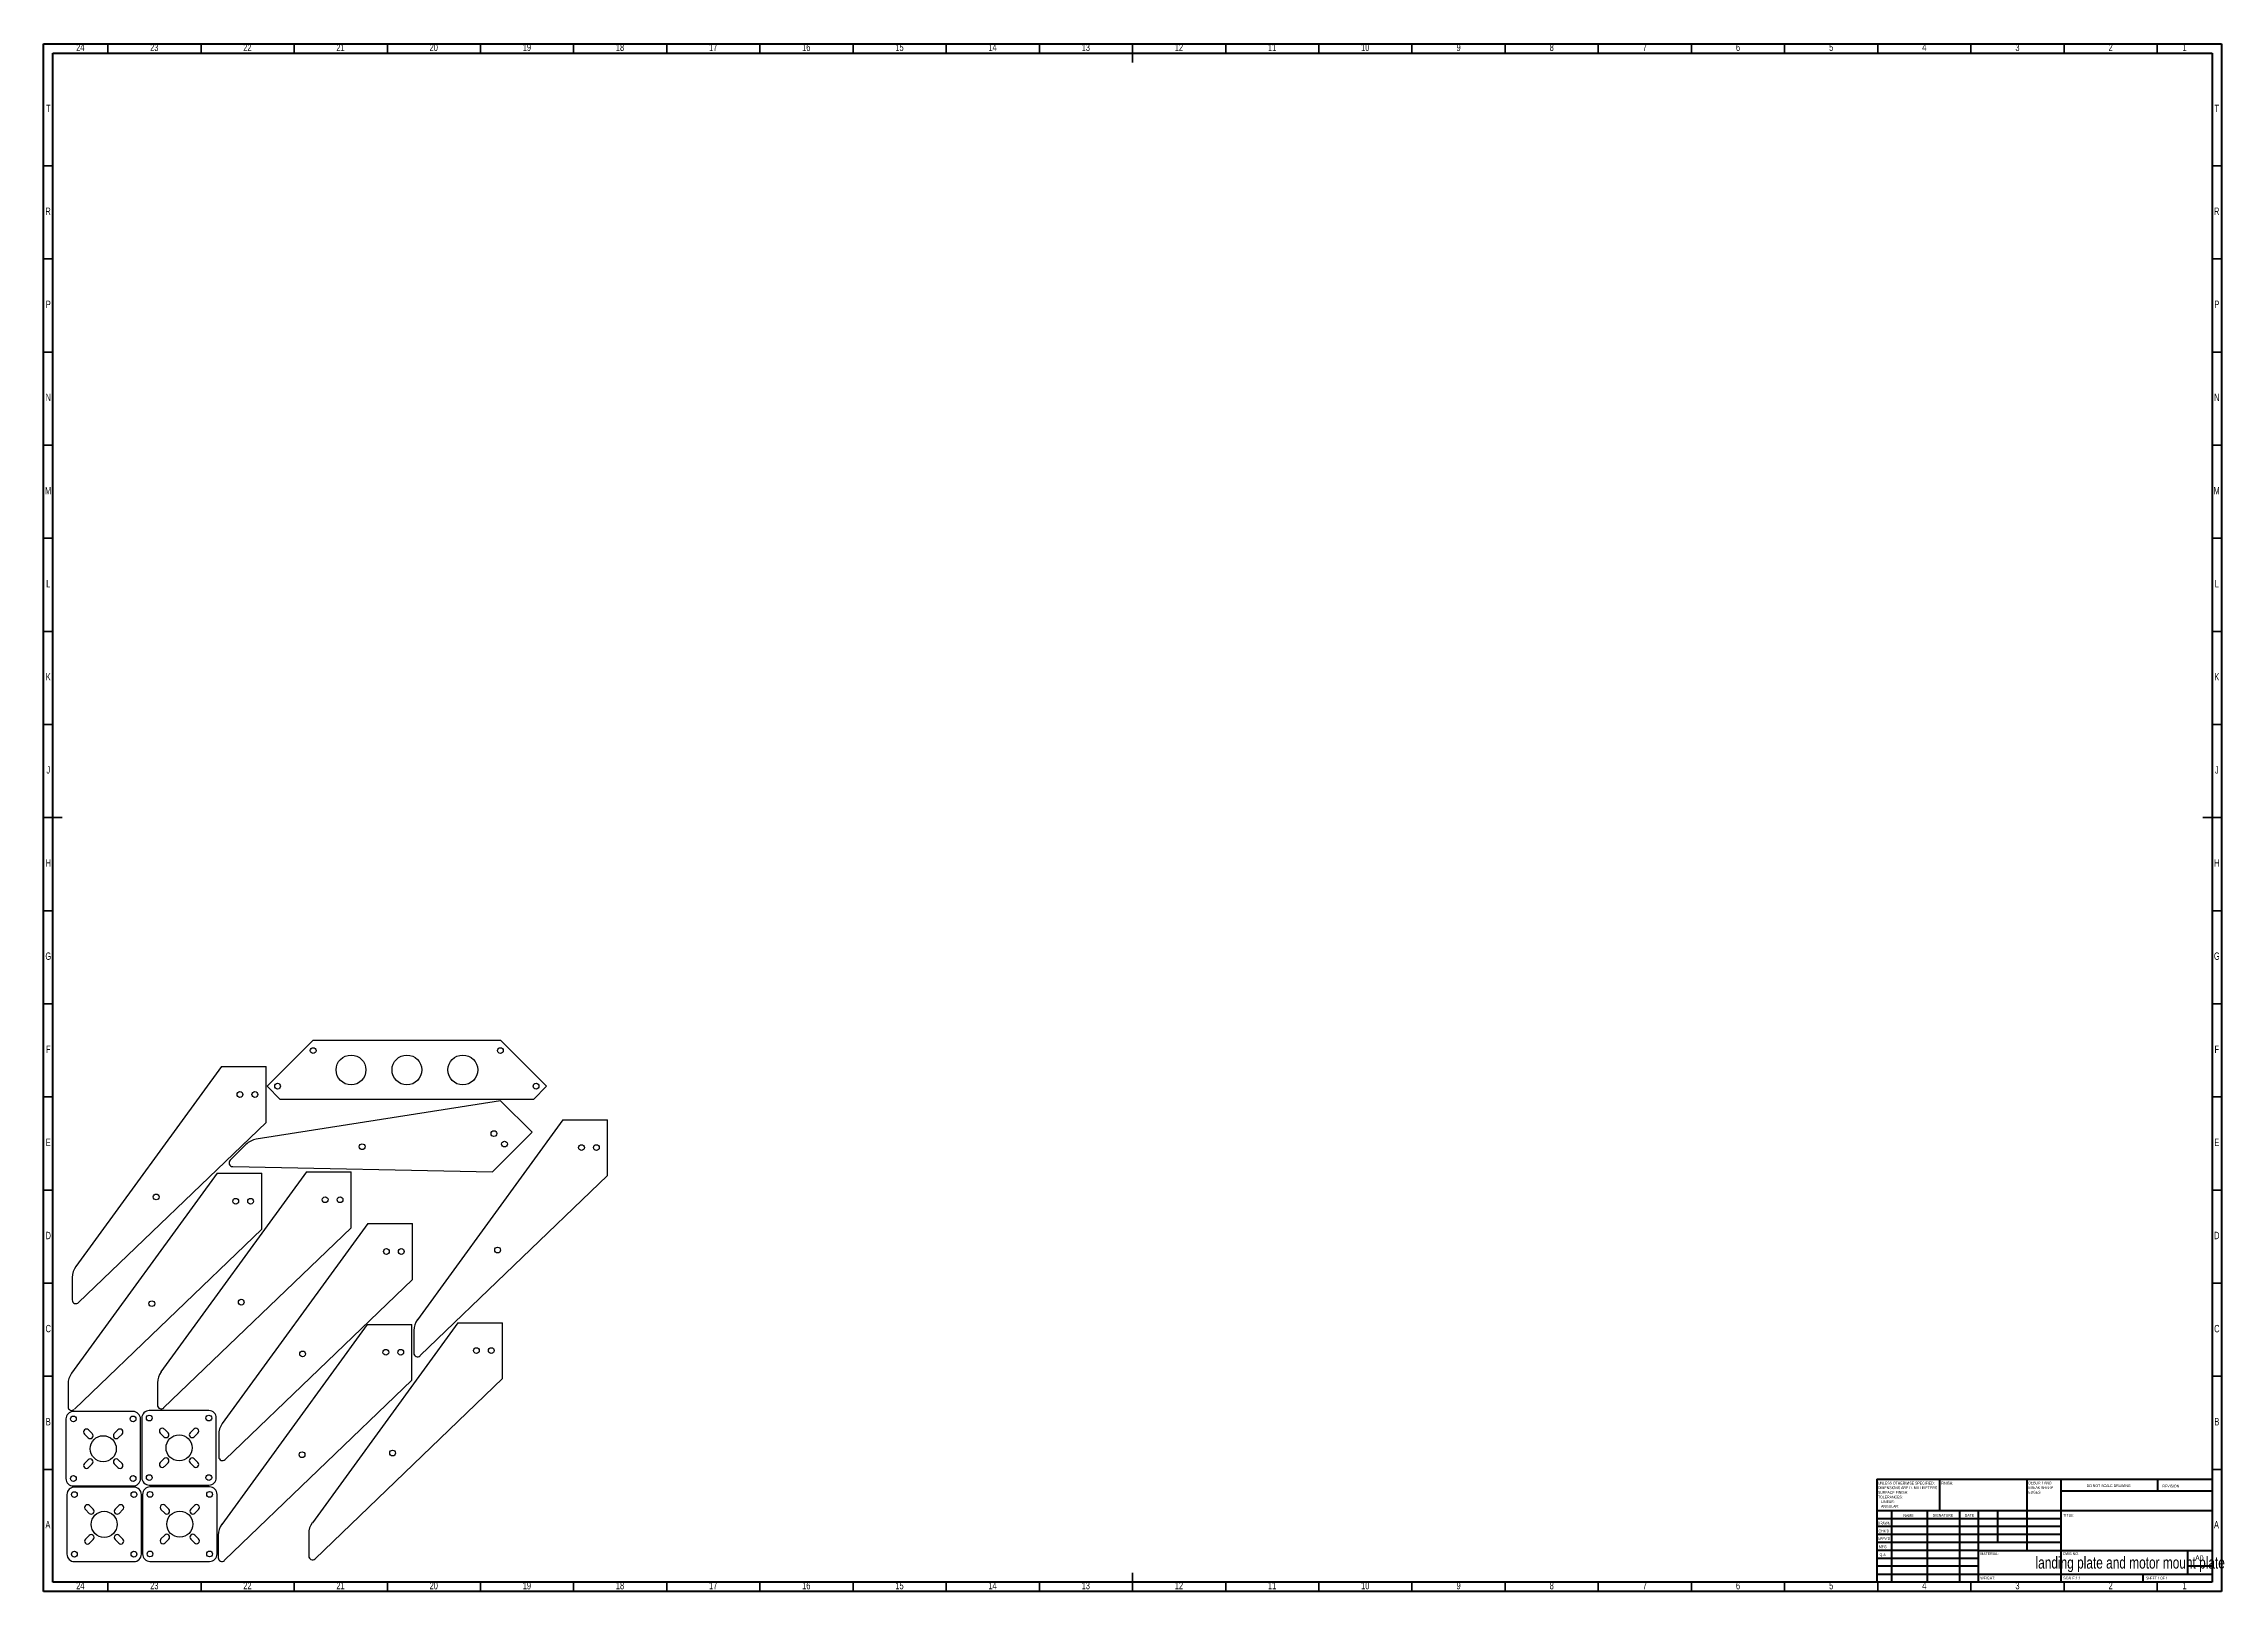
# Model space of a CAD drawing. Header units: millimetres. Extents: x 15 to 1186, y 5 to 836.
import ezdxf

# ---------------------------------------------------------------- set-up
doc = ezdxf.new("R2010")
doc.units = ezdxf.units.MM
doc.styles.add('SLDTEXTSTYLE0', font='TXT', dxfattribs={"width": 0.686449})
doc.styles.add('SLDTEXTSTYLE1', font='TXT', dxfattribs={"width": 0.75})
doc.styles.add('SLDTEXTSTYLE2', font='TXT', dxfattribs={"width": 0.6875})

# ---------------------------------------------------------------- blocks, each defined once
blk = doc.blocks.new('SW_NOTE_0')
at = {"color": 0, "linetype": 'Continuous', "lineweight": 0, "char_height": 1.5, "attachment_point": 1, "style": 'SLDTEXTSTYLE1'}
for s, insert in [('UNLESS OTHERWISE SPECIFIED:', (0, 1.9)), ('TOLERANCES:', (0, -5.6)), ('DIMENSIONS ARE IN MILLIMETERS', (0, -0.6)), ('SURFACE FINISH:', (0, -3.1)), ('ANGULAR:', (1.7, -10.6)), ('LINEAR:', (1.7, -8.1))]:
    blk.add_mtext(s, dxfattribs=dict(at, insert=insert))
blk = doc.blocks.new('SW_NOTE_0_1')
at = {"color": 0, "linetype": 'Continuous', "lineweight": 0, "char_height": 1.5, "attachment_point": 1, "style": 'SLDTEXTSTYLE1'}
for s, insert in [('DEBURR AND', (0, 1.9)), ('BREAK SHARP', (0, -0.6)), ('EDGES', (0, -3.1))]:
    blk.add_mtext(s, dxfattribs=dict(at, insert=insert))

msp = doc.modelspace()

# ---------------------------------------------------------------- linework, layer by layer
at = {"color": 7, "linetype": 'Continuous', "lineweight": 70}
for p, q in [((15, 5), (15, 836)), ((15, 836), (1184, 836)), ((1184, 836), (1184, 5)), ((20, 10), (20, 831)), ((20, 831), (1179, 831)), ((1179, 831), (1179, 10)), ((1184, 5), (15, 5)), ((1179, 10), (20, 10))]:
    msp.add_line(p, q, dxfattribs=at)
at = {"color": 7, "linetype": 'Continuous', "lineweight": 35}
for p, q in [((49.5, 831), (49.5, 836)), ((99.5, 831), (99.5, 836)), ((149.5, 831), (149.5, 836)), ((199.5, 831), (199.5, 836)), ((249.5, 831), (249.5, 836)), ((299.5, 831), (299.5, 836)), ((349.5, 831), (349.5, 836)), ((399.5, 831), (399.5, 836)), ((449.5, 831), (449.5, 836)), ((499.5, 831), (499.5, 836)), ((549.5, 831), (549.5, 836)), ((599.5, 831), (599.5, 836)), ((599.5, 836), (599.5, 826)), ((649.5, 831), (649.5, 836)), ((699.5, 831), (699.5, 836)), ((749.5, 831), (749.5, 836)), ((799.5, 831), (799.5, 836)), ((849.5, 831), (849.5, 836)), ((899.5, 831), (899.5, 836)), ((949.5, 831), (949.5, 836)), ((999.5, 831), (999.5, 836)), ((1049.5, 831), (1049.5, 836)), ((1099.5, 831), (1099.5, 836)), ((1149.5, 831), (1149.5, 836)), ((20, 770.5), (15, 770.5)), ((1179, 770.5), (1184, 770.5)), ((20, 720.5), (15, 720.5)), ((1179, 720.5), (1184, 720.5)), ((20, 670.5), (15, 670.5)), ((1179, 670.5), (1184, 670.5)), ((20, 620.5), (15, 620.5)), ((1179, 620.5), (1184, 620.5)), ((20, 570.5), (15, 570.5)), ((1179, 570.5), (1184, 570.5)), ((20, 520.5), (15, 520.5)), ((1179, 520.5), (1184, 520.5)), ((20, 470.5), (15, 470.5)), ((1179, 470.5), (1184, 470.5)), ((20, 420.5), (15, 420.5)), ((15, 420.5), (25, 420.5)), ((1184, 420.5), (1174, 420.5)), ((1179, 420.5), (1184, 420.5)), ((20, 370.5), (15, 370.5)), ((1179, 370.5), (1184, 370.5)), ((20, 320.5), (15, 320.5)), ((1179, 320.5), (1184, 320.5)), ((20, 270.5), (15, 270.5)), ((1179, 270.5), (1184, 270.5)), ((20, 220.5), (15, 220.5)), ((1179, 220.5), (1184, 220.5)), ((20, 170.5), (15, 170.5)), ((1179, 170.5), (1184, 170.5)), ((20, 120.5), (15, 120.5)), ((1179, 120.5), (1184, 120.5)), ((20, 70.5), (15, 70.5)), ((1179, 70.5), (1184, 70.5)), ((599.5, 5), (599.5, 15)), ((49.5, 10), (49.5, 5)), ((99.5, 10), (99.5, 5)), ((149.5, 10), (149.5, 5)), ((199.5, 10), (199.5, 5)), ((249.5, 10), (249.5, 5)), ((299.5, 10), (299.5, 5)), ((349.5, 10), (349.5, 5)), ((399.5, 10), (399.5, 5)), ((449.5, 10), (449.5, 5)), ((499.5, 10), (499.5, 5)), ((549.5, 10), (549.5, 5)), ((599.5, 10), (599.5, 5)), ((649.5, 10), (649.5, 5)), ((699.5, 10), (699.5, 5)), ((749.5, 10), (749.5, 5)), ((799.5, 10), (799.5, 5)), ((849.5, 10), (849.5, 5)), ((899.5, 10), (899.5, 5)), ((949.5, 10), (949.5, 5)), ((999.5, 10), (999.5, 5)), ((1049.5, 10), (1049.5, 5)), ((1099.5, 10), (1099.5, 5)), ((1149.5, 10), (1149.5, 5))]:
    msp.add_line(p, q, dxfattribs=at)
at = {"color": 7, "linetype": 'Continuous', "lineweight": 25}
for p, q in [((135, 276.3), (159.7, 301)), ((159.7, 301), (260.2, 301)), ((285, 276.3), (260.2, 301)), ((110.4, 286.8), (32.3, 179.4)), ((110.4, 286.8), (134.4, 286.8)), ((134.4, 256.8), (134.4, 286.8)), ((142, 269.2), (135, 276.3)), ((285, 276.3), (277.9, 269.2)), ((260.3, 268.5), (129.1, 247.8)), ((277.9, 269.2), (142, 269.2)), ((293.7, 258.3), (215.6, 150.9)), ((260.3, 268.5), (277.2, 251.6)), ((293.7, 258.3), (317.7, 258.3)), ((317.7, 228.3), (317.7, 258.3)), ((33.8, 160.1), (134.4, 256.8)), ((256, 230.3), (277.2, 251.6)), ((123.6, 245), (115.1, 236.5)), ((108.1, 229.5), (30, 122.1)), ((156.1, 230.3), (78, 122.9)), ((108.1, 229.5), (132.1, 229.5)), ((116.5, 233.1), (256, 230.3)), ((132.1, 199.5), (132.1, 229.5)), ((156.1, 230.3), (180.1, 230.3)), ((180.1, 200.3), (180.1, 230.3)), ((217.1, 131.6), (317.7, 228.3)), ((31.5, 102.8), (132.1, 199.5)), ((79.4, 103.5), (180.1, 200.3)), ((189, 202.5), (110.9, 95.1)), ((189, 202.5), (213, 202.5)), ((213, 172.5), (213, 202.5)), ((30.4, 173.6), (30.4, 161.5)), ((112.4, 75.8), (213, 172.5)), ((188.7, 148.4), (110.7, 41)), ((237.3, 149.3), (159.3, 41.9)), ((188.7, 148.4), (212.7, 148.4)), ((212.7, 118.4), (212.7, 148.4)), ((213.7, 145.1), (213.7, 133)), ((237.3, 149.3), (261.3, 149.3)), ((261.3, 119.3), (261.3, 149.3)), ((112.1, 21.7), (212.7, 118.4)), ((160.7, 22.5), (261.3, 119.3)), ((28.1, 116.3), (28.1, 104.2)), ((76.1, 117), (76.1, 105)), ((27, 97.6), (27, 65.6)), ((63, 101.6), (31, 101.6)), ((67, 65.6), (67, 97.6)), ((67.7, 98.1), (67.7, 66.1)), ((103.7, 102.1), (71.7, 102.1)), ((107.7, 66.1), (107.7, 98.1)), ((38.9, 87.5), (36.9, 89.5)), ((41.1, 89.7), (39.1, 91.7)), ((52.9, 89.7), (54.9, 91.7)), ((55.1, 87.5), (57.1, 89.5)), ((79.6, 88), (77.6, 90)), ((81.8, 90.2), (79.8, 92.2)), ((93.6, 90.2), (95.6, 92.2)), ((95.8, 88), (97.8, 90)), ((109, 89.2), (109, 77.2)), ((38.9, 75.7), (36.9, 73.7)), ((41.1, 73.5), (39.1, 71.5)), ((52.9, 73.5), (54.9, 71.5)), ((55.1, 75.7), (57.1, 73.7)), ((79.6, 76.2), (77.6, 74.2)), ((81.8, 74), (79.8, 72)), ((93.6, 74), (95.6, 72)), ((95.8, 76.2), (97.8, 74.2)), ((31, 61.6), (63, 61.6)), ((63.5, 61), (31.5, 61)), ((71.7, 62.1), (103.7, 62.1)), ((104.1, 61.1), (72.1, 61.1)), ((27.5, 57), (27.5, 25)), ((39.4, 46.9), (37.4, 48.9)), ((41.6, 49.1), (39.6, 51.1)), ((53.4, 49.1), (55.4, 51.1)), ((55.6, 46.9), (57.6, 48.9)), ((67.5, 25), (67.5, 57)), ((68.1, 57.1), (68.1, 25.1)), ((80, 47), (78, 49)), ((82.2, 49.2), (80.2, 51.2)), ((94, 49.2), (96, 51.2)), ((96.2, 47), (98.2, 49)), ((108.1, 25.1), (108.1, 57.1)), ((80, 35.2), (78, 33.2)), ((96.2, 35.2), (98.2, 33.2)), ((108.7, 35.2), (108.7, 23.1)), ((157.3, 36), (157.3, 24)), ((39.4, 35.1), (37.4, 33.1)), ((41.6, 32.9), (39.6, 30.9)), ((53.4, 32.9), (55.4, 30.9)), ((55.6, 35.1), (57.6, 33.1)), ((82.2, 33), (80.2, 31)), ((94, 33), (96, 31)), ((31.5, 21), (63.5, 21)), ((72.1, 21.1), (104.1, 21.1))]:
    msp.add_line(p, q, dxfattribs=at)
at = {"color": 7, "linetype": 'Continuous', "lineweight": 50}
for p, q in [((999, 65.2), (1179, 65.2)), ((999, 65.2), (999, 10)), ((1032.8, 48.2), (1032.8, 65.2)), ((1079.6, 65.2), (1079.6, 27)), ((1097.8, 65.2), (1097.8, 10)), ((1179, 58.9), (1097.8, 58.9)), ((1149.8, 58.9), (1149.8, 65.2)), ((1179, 48.2), (999, 48.2)), ((1006.8, 48.2), (1006.8, 10)), ((1026, 48.2), (1026, 10)), ((1043.4, 48.2), (1043.4, 10)), ((1053.6, 10), (1053.6, 48.2)), ((1064, 31.2), (1064, 48.2)), ((1097.8, 44), (999, 44)), ((1097.8, 39.8), (999, 39.8)), ((1097.8, 35.5), (999, 35.5)), ((1097.8, 31.2), (999, 31.2)), ((1053.6, 27), (999, 27)), ((1053.6, 27), (1179, 27)), ((1166, 14.2), (1166, 27)), ((1053.6, 22.7), (999, 22.7)), ((1053.6, 18.5), (999, 18.5)), ((999, 14.2), (1179, 14.2)), ((1142, 10), (1142, 14.2)), ((1179, 18.5), (1166, 18.5))]:
    msp.add_line(p, q, dxfattribs=at)
at = {"color": 7, "linetype": 'Continuous', "lineweight": 25}
for centre, radius in [((159.7, 295.4), 1.55), ((180, 285), 8), ((210, 285), 8), ((240, 285), 8), ((260.2, 295.4), 1.55), ((120.4, 271.8), 1.55), ((128.4, 271.8), 1.55), ((140.6, 276.3), 1.55), ((279.3, 276.3), 1.55), ((256.7, 250.8), 1.55), ((262.4, 245.2), 1.55), ((186, 243.8), 1.55), ((303.7, 243.3), 1.55), ((311.7, 243.3), 1.55), ((75.4, 216.8), 1.55), ((118.1, 214.5), 1.55), ((126.1, 214.5), 1.55), ((166.1, 215.3), 1.55), ((174.1, 215.3), 1.55), ((199, 187.5), 1.55), ((207, 187.5), 1.55), ((258.7, 188.3), 1.55), ((73.1, 159.5), 1.55), ((121.1, 160.3), 1.55), ((154, 132.5), 1.55), ((198.7, 133.4), 1.55), ((206.7, 133.4), 1.55), ((247.3, 134.3), 1.55), ((255.3, 134.3), 1.55), ((31, 97.6), 1.55), ((63, 97.6), 1.55), ((71.7, 98.1), 1.55), ((103.7, 98.1), 1.55), ((47, 81.6), 7), ((87.7, 82.1), 7), ((153.7, 78.4), 1.55), ((202.3, 79.3), 1.55), ((31, 65.6), 1.55), ((31.5, 57), 1.55), ((63, 65.6), 1.55), ((63.5, 57), 1.55), ((71.7, 66.1), 1.55), ((72.1, 57.1), 1.55), ((103.7, 66.1), 1.55), ((104.1, 57.1), 1.55), ((47.5, 41), 7), ((88.1, 41.1), 7), ((31.5, 25), 1.55), ((63.5, 25), 1.55), ((72.1, 25.1), 1.55), ((104.1, 25.1), 1.55)]:
    msp.add_circle(centre, radius, dxfattribs=at)
for centre, radius, start, end in [((130.7, 237.9), 10, 98.9726, 135), ((116.5, 235.1), 2, 135, 268.8767), ((40.4, 173.6), 10, 143.9726, 180), ((32.4, 161.5), 2, 180, 313.8767), ((223.7, 145.1), 10, 143.9726, 180), ((215.7, 133), 2, 180, 313.8767), ((38.1, 116.3), 10, 143.9726, 180), ((86.1, 117), 10, 143.9726, 180), ((31, 97.6), 4, 90, 180), ((30.1, 104.2), 2, 180, 313.8767), ((63, 97.6), 4, 0, 90), ((71.7, 98.1), 4, 90, 180), ((78.1, 105), 2, 180, 313.8767), ((103.7, 98.1), 4, 0, 90), ((119, 89.2), 10, 143.9726, 180), ((38, 90.6), 1.55, 45, 225), ((40, 88.6), 1.55, 225, 45), ((54, 88.6), 1.55, 135, 315), ((56, 90.6), 1.55, 315, 135), ((78.7, 91.1), 1.55, 45, 225), ((80.7, 89.1), 1.55, 225, 45), ((94.7, 89.1), 1.55, 135, 315), ((96.7, 91.1), 1.55, 315, 135), ((38, 72.6), 1.55, 135, 315), ((40, 74.6), 1.55, 315, 135), ((54, 74.6), 1.55, 45, 225), ((56, 72.6), 1.55, 225, 45), ((78.7, 73.1), 1.55, 135, 315), ((80.7, 75.1), 1.55, 315, 135), ((94.7, 75.1), 1.55, 45, 225), ((96.7, 73.1), 1.55, 225, 45), ((111, 77.2), 2, 180, 313.8767), ((31, 65.6), 4, 180, 270), ((31.5, 57), 4, 90, 180), ((63, 65.6), 4, 270, 0), ((63.5, 57), 4, 0, 90), ((71.7, 66.1), 4, 180, 270), ((72.1, 57.1), 4, 90, 180), ((103.7, 66.1), 4, 270, 0), ((104.1, 57.1), 4, 0, 90), ((38.5, 50), 1.55, 45, 225), ((40.5, 48), 1.55, 225, 45), ((54.5, 48), 1.55, 135, 315), ((56.5, 50), 1.55, 315, 135), ((79.1, 50.1), 1.55, 45, 225), ((81.1, 48.1), 1.55, 225, 45), ((95.1, 48.1), 1.55, 135, 315), ((97.1, 50.1), 1.55, 315, 135), ((40.5, 34), 1.55, 315, 135), ((54.5, 34), 1.55, 45, 225), ((81.1, 34.1), 1.55, 315, 135), ((95.1, 34.1), 1.55, 45, 225), ((118.7, 35.2), 10, 143.9726, 180), ((167.3, 36), 10, 143.9726, 180), ((31.5, 25), 4, 180, 270), ((38.5, 32), 1.55, 135, 315), ((56.5, 32), 1.55, 225, 45), ((63.5, 25), 4, 270, 0), ((72.1, 25.1), 4, 180, 270), ((79.1, 32.1), 1.55, 135, 315), ((97.1, 32.1), 1.55, 225, 45), ((104.1, 25.1), 4, 270, 0), ((159.3, 24), 2, 180, 313.8767), ((110.7, 23.1), 2, 180, 313.8767)]:
    msp.add_arc(centre, radius, start, end, dxfattribs=at)

# ---------------------------------------------------------------- block references
at = {"color": 7, "linetype": 'Continuous', "lineweight": 0}
for name, p in [('SW_NOTE_0', (999.6, 62)), ('SW_NOTE_0_1', (1080.3, 62.1))]:
    msp.add_blockref(name, p, dxfattribs=at)

# ---------------------------------------------------------------- texts
for s, insert, char_height, attachment_point, style in [('24', (34.7, 836.1), 3.97, 2, 'SLDTEXTSTYLE1'), ('23', (74.4, 836.1), 3.97, 2, 'SLDTEXTSTYLE1'), ('22', (124.4, 836.1), 3.97, 2, 'SLDTEXTSTYLE1'), ('21', (174.4, 836.1), 3.97, 2, 'SLDTEXTSTYLE1'), ('20', (224.4, 836.1), 3.97, 2, 'SLDTEXTSTYLE1'), ('19', (274.4, 836.1), 3.97, 2, 'SLDTEXTSTYLE1'), ('18', (324.4, 836.1), 3.97, 2, 'SLDTEXTSTYLE1'), ('17', (374.4, 836.1), 3.97, 2, 'SLDTEXTSTYLE1'), ('16', (424.4, 836.1), 3.97, 2, 'SLDTEXTSTYLE1'), ('15', (474.4, 836.1), 3.97, 2, 'SLDTEXTSTYLE1'), ('14', (524.4, 836.1), 3.97, 2, 'SLDTEXTSTYLE1'), ('13', (574.4, 836.1), 3.97, 2, 'SLDTEXTSTYLE1'), ('12', (624.4, 836.1), 3.97, 2, 'SLDTEXTSTYLE1'), ('11', (674.4, 836.1), 3.97, 2, 'SLDTEXTSTYLE1'), ('10', (724.4, 836.1), 3.97, 2, 'SLDTEXTSTYLE1'), ('9', (774.5, 836.1), 3.97, 2, 'SLDTEXTSTYLE1'), ('8', (824.5, 836.1), 3.97, 2, 'SLDTEXTSTYLE1'), ('7', (874.5, 836.1), 3.97, 2, 'SLDTEXTSTYLE1'), ('6', (924.5, 836.1), 3.97, 2, 'SLDTEXTSTYLE1'), ('5', (974.5, 836.1), 3.97, 2, 'SLDTEXTSTYLE1'), ('4', (1024.5, 836.1), 3.97, 2, 'SLDTEXTSTYLE1'), ('3', (1074.5, 836.1), 3.97, 2, 'SLDTEXTSTYLE1'), ('2', (1124.5, 836.1), 3.97, 2, 'SLDTEXTSTYLE1'), ('1', (1164.2, 836.1), 3.97, 2, 'SLDTEXTSTYLE1'), ('T', (17.5, 803.3), 3.97, 2, 'SLDTEXTSTYLE1'), ('T', (1181.5, 803.3), 3.97, 2, 'SLDTEXTSTYLE1'), ('R', (17.4, 748.1), 3.97, 2, 'SLDTEXTSTYLE1'), ('R', (1181.4, 748.1), 3.97, 2, 'SLDTEXTSTYLE1'), ('P', (17.5, 698.1), 3.97, 2, 'SLDTEXTSTYLE1'), ('P', (1181.5, 698.1), 3.97, 2, 'SLDTEXTSTYLE1'), ('N', (17.5, 648.1), 3.97, 2, 'SLDTEXTSTYLE1'), ('N', (1181.5, 648.1), 3.97, 2, 'SLDTEXTSTYLE1'), ('M', (17.4, 598.1), 3.97, 2, 'SLDTEXTSTYLE1'), ('M', (1181.4, 598.1), 3.97, 2, 'SLDTEXTSTYLE1'), ('L', (17.5, 548.1), 3.97, 2, 'SLDTEXTSTYLE1'), ('L', (1181.5, 548.1), 3.97, 2, 'SLDTEXTSTYLE1'), ('K', (17.5, 498.1), 3.97, 2, 'SLDTEXTSTYLE1'), ('K', (1181.5, 498.1), 3.97, 2, 'SLDTEXTSTYLE1'), ('J', (17.5, 448.1), 3.97, 2, 'SLDTEXTSTYLE1'), ('J', (1181.5, 448.1), 3.97, 2, 'SLDTEXTSTYLE1'), ('H', (17.5, 398.1), 3.97, 2, 'SLDTEXTSTYLE1'), ('H', (1181.5, 398.1), 3.97, 2, 'SLDTEXTSTYLE1'), ('G', (17.5, 348.1), 3.97, 2, 'SLDTEXTSTYLE1'), ('G', (1181.5, 348.1), 3.97, 2, 'SLDTEXTSTYLE1'), ('F', (17.5, 298.1), 3.97, 2, 'SLDTEXTSTYLE1'), ('F', (1181.5, 298.1), 3.97, 2, 'SLDTEXTSTYLE1'), ('E', (17.5, 248.1), 3.97, 2, 'SLDTEXTSTYLE1'), ('E', (1181.5, 248.1), 3.97, 2, 'SLDTEXTSTYLE1'), ('D', (17.5, 198.1), 3.97, 2, 'SLDTEXTSTYLE1'), ('D', (1181.5, 198.1), 3.97, 2, 'SLDTEXTSTYLE1'), ('C', (17.5, 148.1), 3.97, 2, 'SLDTEXTSTYLE1'), ('C', (1181.5, 148.1), 3.97, 2, 'SLDTEXTSTYLE1'), ('B', (17.5, 98.1), 3.97, 2, 'SLDTEXTSTYLE1'), ('B', (1181.5, 98.1), 3.97, 2, 'SLDTEXTSTYLE1'), ('FINISH:', (1033.4, 63.9), 1.5, 1, 'SLDTEXTSTYLE1'), ('DO NOT SCALE DRAWING', (1111.6, 62.5), 1.5, 1, 'SLDTEXTSTYLE1'), ('REVISION', (1152.3, 62.3), 1.5, 1, 'SLDTEXTSTYLE1'), ('A', (17.3, 42.8), 3.97, 2, 'SLDTEXTSTYLE1'), ('DRAWN', (999.6, 42.4), 1.5, 1, 'SLDTEXTSTYLE0'), ("CHK'D", (999.9, 38.2), 1.5, 1, 'SLDTEXTSTYLE1'), ('NAME', (1013.3, 46.5), 1.5, 1, 'SLDTEXTSTYLE1'), ('SIGNATURE', (1029, 46.6), 1.5, 1, 'SLDTEXTSTYLE1'), ('DATE', (1046.2, 46.6), 1.5, 1, 'SLDTEXTSTYLE1'), ('TITLE:', (1099.1, 46.6), 1.5, 1, 'SLDTEXTSTYLE1'), ('A', (1181.3, 42.8), 3.97, 2, 'SLDTEXTSTYLE1'), ("APPV'D", (999.4, 34.1), 1.5, 1, 'SLDTEXTSTYLE1'), ('MFG', (1000.1, 29.7), 1.5, 1, 'SLDTEXTSTYLE1'), ('Q.A', (1000.5, 25.5), 1.5, 1, 'SLDTEXTSTYLE1'), ('MATERIAL:', (1054.6, 26), 1.5, 1, 'SLDTEXTSTYLE1'), ('landing plate and motor mount plate', (1135, 23.6), 6.35, 2, 'SLDTEXTSTYLE1'), ('DWG NO.', (1099, 26), 1.5, 1, 'SLDTEXTSTYLE1'), ('A0', (1169.9, 24.4), 2.91, 1, 'SLDTEXTSTYLE1'), ('WEIGHT:', (1054.6, 12.9), 1.5, 1, 'SLDTEXTSTYLE1'), ('SCALE:1:1', (1099.1, 12.9), 1.5, 1, 'SLDTEXTSTYLE1'), ('SHEET 1 OF 1', (1143.5, 12.9), 1.5, 1, 'SLDTEXTSTYLE2'), ('24', (34.7, 10.1), 3.97, 2, 'SLDTEXTSTYLE1'), ('23', (74.4, 10.1), 3.97, 2, 'SLDTEXTSTYLE1'), ('22', (124.4, 10.1), 3.97, 2, 'SLDTEXTSTYLE1'), ('21', (174.4, 10.1), 3.97, 2, 'SLDTEXTSTYLE1'), ('20', (224.4, 10.1), 3.97, 2, 'SLDTEXTSTYLE1'), ('19', (274.4, 10.1), 3.97, 2, 'SLDTEXTSTYLE1'), ('18', (324.4, 10.1), 3.97, 2, 'SLDTEXTSTYLE1'), ('17', (374.4, 10.1), 3.97, 2, 'SLDTEXTSTYLE1'), ('16', (424.4, 10.1), 3.97, 2, 'SLDTEXTSTYLE1'), ('15', (474.4, 10.1), 3.97, 2, 'SLDTEXTSTYLE1'), ('14', (524.4, 10.1), 3.97, 2, 'SLDTEXTSTYLE1'), ('13', (574.4, 10.1), 3.97, 2, 'SLDTEXTSTYLE1'), ('12', (624.4, 10.1), 3.97, 2, 'SLDTEXTSTYLE1'), ('11', (674.4, 10.1), 3.97, 2, 'SLDTEXTSTYLE1'), ('10', (724.4, 10.1), 3.97, 2, 'SLDTEXTSTYLE1'), ('9', (774.5, 10.1), 3.97, 2, 'SLDTEXTSTYLE1'), ('8', (824.5, 10.1), 3.97, 2, 'SLDTEXTSTYLE1'), ('7', (874.5, 10.1), 3.97, 2, 'SLDTEXTSTYLE1'), ('6', (924.5, 10.1), 3.97, 2, 'SLDTEXTSTYLE1'), ('5', (974.5, 10.1), 3.97, 2, 'SLDTEXTSTYLE1'), ('4', (1024.5, 10.1), 3.97, 2, 'SLDTEXTSTYLE1'), ('3', (1074.5, 10.1), 3.97, 2, 'SLDTEXTSTYLE1'), ('2', (1124.5, 10.1), 3.97, 2, 'SLDTEXTSTYLE1'), ('1', (1164.2, 10.1), 3.97, 2, 'SLDTEXTSTYLE1')]:
    msp.add_mtext(s, dxfattribs=dict(at, insert=insert, char_height=char_height, attachment_point=attachment_point, style=style))

doc.saveas('drawing.dxf')
